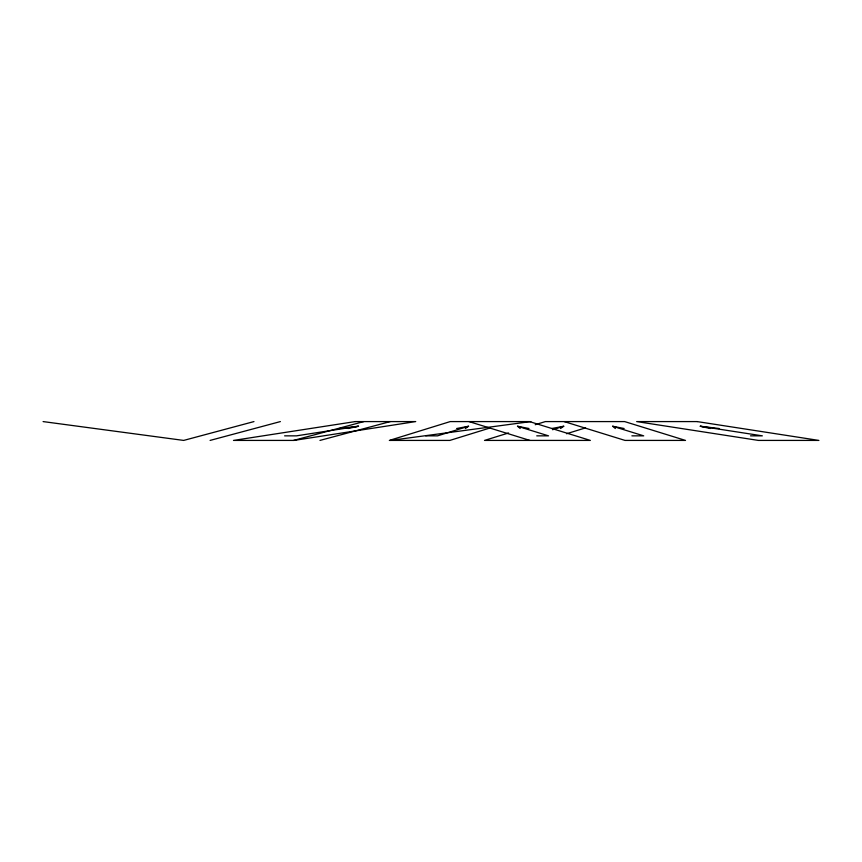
<?xml version="1.0" encoding="UTF-8"?>
<svg xmlns="http://www.w3.org/2000/svg" width="862" height="862" viewBox="0 0 862 862"><rect width="100%" height="100%" fill="white"/><g stroke="black" fill="none" stroke-linecap="round" stroke-linejoin="round"><path stroke-width="1.29" d="M465.394 428.511L468.562 426.248L456.634 428.511M560.548 428.511L563.726 426.248L551.788 428.511M468.562 426.248L437.53 435.849L425.72 435.849M490.413 427.864L449.824 440.417L389.344 440.417L450.223 421.583L529.483 421.583L590.351 440.417L484.509 440.417L508.602 432.961M535.227 424.718L545.377 421.583L624.638 421.583L685.505 440.417L625.025 440.417L564.157 421.583M552.553 429.707L563.726 426.248M566.539 433.748L585.567 427.864M253.967 421.583L183.671 440.417L43.1 421.583M210.091 440.417L280.376 421.583M293.554 440.417L363.839 421.583M319.964 440.417L390.26 421.583M348.022 428.511L358.506 426.248L339.262 428.511M358.506 426.248L296.431 435.849L284.622 435.849M390.249 440.417L530.83 421.583M536.746 435.849L548.544 435.849L517.512 426.248L520.206 428.511M631.9 435.849L643.709 435.849L612.666 426.248L615.36 428.511M750.533 435.849L762.342 435.849L700.267 426.248L710.277 428.511M700.267 426.248L719.037 428.511M612.666 426.248L624.12 428.511M517.512 426.248L528.966 428.511M469.003 421.583L529.871 440.417M355.241 421.583L233.494 440.417L293.985 440.417L415.721 421.583L355.241 421.583M697.153 421.583L636.673 421.583L758.42 440.417L818.9 440.417L697.153 421.583"/></g></svg>
